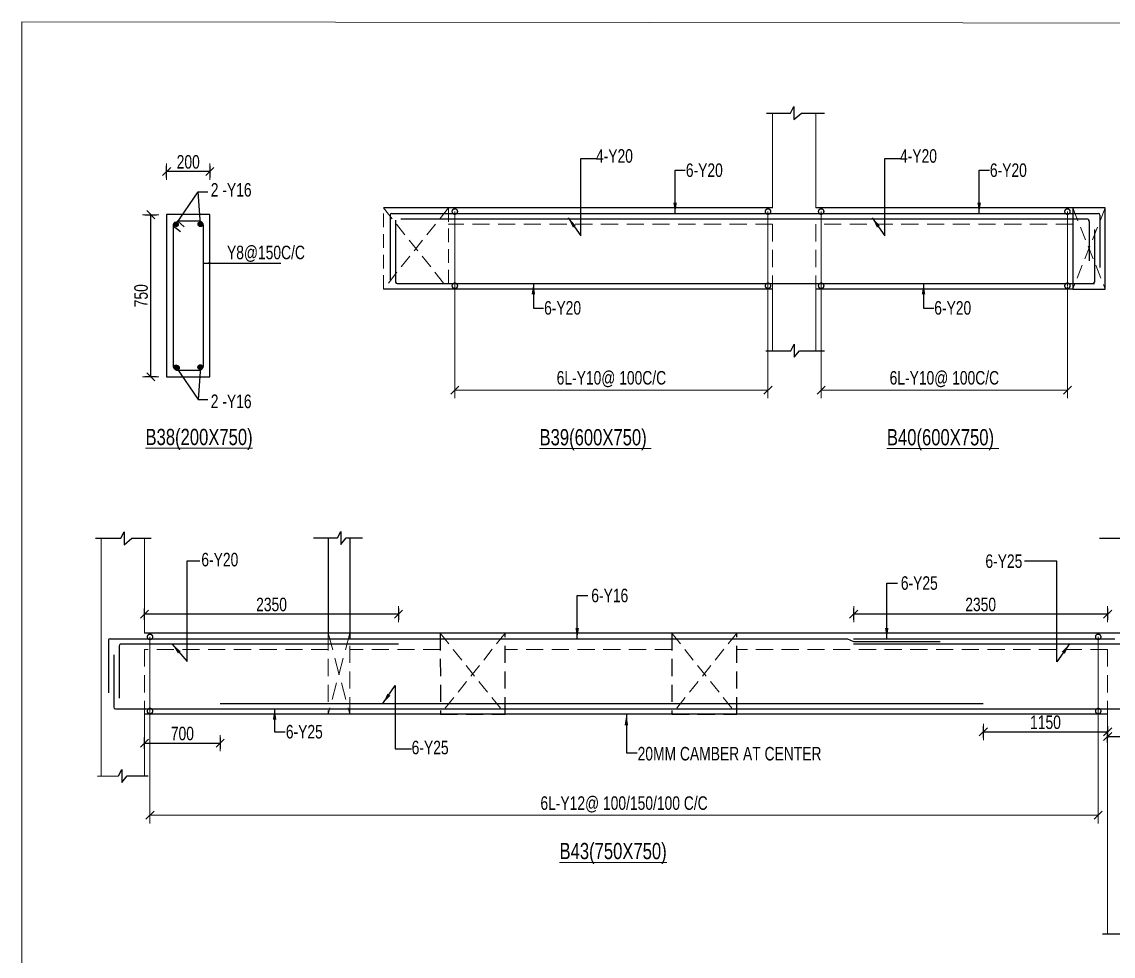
# Model space of a CAD drawing. Header units: millimetres. Extents: x 24879 to 98673, y 1890 to 33226.
# Drawn here: x 63838 to 73937, y 24579 to 33226 of the extents above; entities that cross this region are included whole.
import ezdxf

# ---------------------------------------------------------------- set-up
doc = ezdxf.new("R2010")
doc.units = ezdxf.units.MM
for name, pattern in [('CONTINOUS', [0]), ('CONTINU', [0]), ('HIDDEN', [9.525, 6.35, -3.175])]:
    doc.linetypes.add(name, pattern=pattern)
for name, color, linetype in [('-S-ARROW', 253, 'Continuous'), ('-S-DIM', 3, 'Continuous'), ('-S-MISC', 8, 'Continuous'), ('-STR-BEAM', 4, 'CONTINU'), ('-STR-REINF', 3, 'Continuous'), ('-STR-TEXT', 6, 'Continuous'), ('BEAM', 7, 'Continuous'), ('dim', 8, 'Continuous'), ('rein', 3, 'Continuous'), ('Text', 6, 'Continuous')]:
    doc.layers.add(name, color=color, linetype=linetype)
for name, color, linetype, lineweight in [('-S-STIRUP', 11, 'Continuous', 9), ('-STR-COLUMN', 5, 'HIDDEN', 13), ('-STR-RF-DIM', 252, 'CONTINOUS', 20), ('Elevation-1', 41, 'Continuous', 20), ('S-BEAM-IDEN', 2, 'Continuous', 9), ('SEC TEXT', 9, 'Continuous', 18), ('SLAB LINE', 254, 'HIDDEN', 20)]:
    doc.layers.add(name, color=color, linetype=linetype, lineweight=lineweight)
doc.styles.add('BEAM-LS', font='romans.shx', dxfattribs={"width": 0.8})
doc.styles.add('EL', font='swisscl.ttf')
doc.styles.add('SOBHA', font='swisscl.ttf')
doc.styles.add('sobha.sed', font='swisscl.ttf')
doc.dimstyles.new('S-25', dxfattribs={"dimscale": 25, "dimtxt": 2.5, "dimasz": 1.5, "dimexe": 0.25, "dimexo": 0.5, "dimgap": 0.1, "dimtad": 0, "dimdec": 0, "dimrnd": 0.0005, "dimzin": 0, "dimdsep": 46, "dimtxsty": 'SOBHA', "dimblk": 'OBLIQUE', "dimcen": 0.09, "dimclrd": 8, "dimclre": 8, "dimclrt": 6, "dimadec": 0, "dimazin": 0, "dimtfac": 1, "dimtdec": 0, "dimtofl": 0, "dimtmove": 0, "dimatfit": 3, "dimfxl": 0.18, "dimtolj": 1, "dimtzin": 0, "dimlwd": -1, "dimlwe": -1, "dimarcsym": 0})
doc.dimstyles.new('S-25L', dxfattribs={"dimscale": 25, "dimtxt": 2.5, "dimasz": 2.5, "dimexe": 1.5, "dimexo": 1.5, "dimgap": 0.2, "dimtad": 0, "dimdec": 0, "dimrnd": 0.0005, "dimzin": 0, "dimdsep": 46, "dimtxsty": 'sobha.sed', "dimblk": 'OBLIQUE', "dimcen": 0.09, "dimdle": 1.5, "dimclrd": 8, "dimclre": 8, "dimclrt": 6, "dimadec": 0, "dimazin": 0, "dimtfac": 1, "dimtdec": 0, "dimtofl": 0, "dimtmove": 1, "dimatfit": 3, "dimfxl": 0.18, "dimtolj": 1, "dimtzin": 0, "dimlwd": -1, "dimlwe": -1, "dimarcsym": 0})
doc.dimstyles.new('S-50', dxfattribs={"dimscale": 50, "dimtxt": 2.5, "dimasz": 1.25, "dimexe": 1, "dimexo": 1, "dimgap": 0.5, "dimtad": 1, "dimdec": 0, "dimrnd": 0.0005, "dimzin": 0, "dimdsep": 46, "dimtxsty": 'EL', "dimblk": 'ARCHTICK', "dimcen": 0.09, "dimdle": 1.5, "dimclrd": 251, "dimclre": 251, "dimclrt": 6, "dimadec": 0, "dimazin": 0, "dimtfac": 1, "dimtdec": 0, "dimtofl": 0, "dimtmove": 0, "dimatfit": 3, "dimfxl": 2, "dimtolj": 1, "dimtzin": 0, "dimlwd": -1, "dimlwe": -1, "dimarcsym": 0})
doc.dimstyles.new('S-DIM50', dxfattribs={"dimscale": 50, "dimtxt": 2.5, "dimasz": 1.2, "dimexe": 1.5, "dimexo": 1, "dimgap": 0.5, "dimtad": 1, "dimdec": 0, "dimdsep": 46, "dimtxsty": 'sobha.sed', "dimblk": 'OBLIQUE', "dimcen": 0, "dimdle": 0.75, "dimclrd": 8, "dimclre": 8, "dimclrt": 6, "dimazin": 2, "dimtfac": 1, "dimtdec": 0, "dimtix": 1, "dimtmove": 2, "dimatfit": 3, "dimfxl": 1, "dimtolj": 1, "dimlwd": -1, "dimlwe": 9, "dimarcsym": 0})
doc.dimstyles.new('STIRUP', dxfattribs={"dimscale": 50, "dimtxt": 2.5, "dimasz": 2.2, "dimexe": 0, "dimexo": 0, "dimgap": 0.5, "dimtad": 0, "dimdec": 0, "dimzin": 0, "dimdsep": 46, "dimtxsty": 'BEAM-LS', "dimblk": 'DOTSMALL', "dimcen": 0.09, "dimclrd": 256, "dimclre": 256, "dimclrt": 256, "dimadec": 5, "dimazin": 0, "dimtfac": 1, "dimtdec": 0, "dimtofl": 0, "dimtmove": 0, "dimatfit": 3, "dimldrblk": 'DOTSMALL', "dimfxl": 0, "dimfxlon": 1, "dimtolj": 1, "dimtzin": 0, "dimlwd": -1, "dimlwe": -1, "dimarcsym": 0})

# ---------------------------------------------------------------- blocks, each defined once
blk = doc.blocks.new('_Oblique')
at = {"color": 0, "linetype": 'ByBlock', "lineweight": -2}
for p, q in [((-0.5, -0.5), (0.5, 0.5)), ((0, 0.71), (0, -0.71))]:
    blk.add_line(p, q, dxfattribs=at)
blk = doc.blocks.new('*D195')
at = {"layer": '-S-DIM', "color": 8, "linetype": 'Continuous', "lineweight": 9, "transparency": 16777216}
for p, q in [((65178, 31765), (65178, 31915)), ((65578, 31765), (65578, 31915))]:
    blk.add_line(p, q, dxfattribs=at)
at = {"layer": '-S-DIM', "color": 8, "linetype": 'Continuous', "transparency": 16777216}
blk.add_line((65579, 31840), (65177, 31840), dxfattribs=at)
at = {"layer": '-S-DIM', "color": 8, "transparency": 16777216, "xscale": 75, "yscale": 75, "zscale": 75, "rotation": 180}
blk.add_blockref('_Oblique', (65178, 31840), dxfattribs=at)
at = {"layer": '-S-DIM', "color": 8, "transparency": 16777216, "xscale": 75, "yscale": 75, "zscale": 75}
blk.add_blockref('_Oblique', (65578, 31840), dxfattribs=at)
at = {"layer": '-S-DIM', "color": 6, "transparency": 16777216, "insert": (65378, 31929), "char_height": 125, "attachment_point": 5, "style": 'sobha.sed'}
blk.add_mtext('\\A1;200', dxfattribs=at)
blk = doc.blocks.new('*D196')
at = {"layer": '-S-DIM', "color": 8, "linetype": 'Continuous', "lineweight": 9, "transparency": 16777216}
for p, q in [((65106, 31441), (64956, 31441)), ((65106, 29941), (64956, 29941))]:
    blk.add_line(p, q, dxfattribs=at)
at = {"layer": '-S-DIM', "color": 8, "linetype": 'Continuous', "transparency": 16777216}
blk.add_line((65031, 29941), (65031, 31442), dxfattribs=at)
at = {"layer": '-S-DIM', "color": 8, "transparency": 16777216, "xscale": 75, "yscale": 75, "zscale": 75}
for p, rotation in [((65031, 31441), 90), ((65031, 29941), 270)]:
    blk.add_blockref('_Oblique', p, dxfattribs=dict(at, rotation=rotation))
at = {"layer": '-S-DIM', "color": 6, "transparency": 16777216, "insert": (64942, 30691), "char_height": 125, "attachment_point": 5, "rotation": 90, "style": 'sobha.sed'}
blk.add_mtext('\\A1;750', dxfattribs=at)
blk = doc.blocks.new('_DotSmall')
at = {"color": 0, "linetype": 'ByBlock', "const_width": 0.5}
blk.add_lwpolyline([(-0.0625, 0, 1), (0.0625, 0, 1)], format="xyb", close=True, dxfattribs=at)
blk = doc.blocks.new('*D198')
at = {"layer": '-S-STIRUP', "ltscale": 100, "transparency": 16777216}
blk.add_line((70743, 30783), (70743, 31470), dxfattribs=at)
at = {"layer": '-S-STIRUP', "linetype": 'CONTINU', "ltscale": 100, "transparency": 16777216, "xscale": 100, "yscale": 100, "zscale": 100}
for p, rotation in [((70743, 31470), 90), ((70743, 30783), 270)]:
    blk.add_blockref('_DotSmall', p, dxfattribs=dict(at, rotation=rotation))
blk = doc.blocks.new('*D199')
at = {"layer": '-S-STIRUP', "ltscale": 100, "transparency": 16777216}
blk.add_line((67845, 30783), (67845, 31470), dxfattribs=at)
at = {"layer": '-S-STIRUP', "linetype": 'CONTINU', "ltscale": 100, "transparency": 16777216, "xscale": 100, "yscale": 100, "zscale": 100}
for p, rotation in [((67845, 31470), 90), ((67845, 30783), 270)]:
    blk.add_blockref('_DotSmall', p, dxfattribs=dict(at, rotation=rotation))
blk = doc.blocks.new('_ArchTick')
at = {"color": 0, "linetype": 'ByBlock', "const_width": 0.15}
blk.add_lwpolyline([(-0.5, -0.5), (0.5, 0.5)], dxfattribs=at)
blk = doc.blocks.new('*D200')
at = {"layer": '-STR-RF-DIM', "color": 8, "linetype": 'Continuous', "lineweight": 9, "transparency": 16777216}
for p, q in [((67845, 30803), (67845, 29743)), ((70743, 30819), (70743, 29743))]:
    blk.add_line(p, q, dxfattribs=at)
at = {"layer": '-STR-RF-DIM', "color": 8, "linetype": 'Continuous', "transparency": 16777216}
blk.add_line((67844, 29818), (70744, 29818), dxfattribs=at)
at = {"layer": '-STR-RF-DIM', "color": 8, "transparency": 16777216, "xscale": 75, "yscale": 75, "zscale": 75, "rotation": 180}
blk.add_blockref('_Oblique', (67845, 29818), dxfattribs=at)
at = {"layer": '-STR-RF-DIM', "color": 8, "transparency": 16777216, "xscale": 75, "yscale": 75, "zscale": 75}
blk.add_blockref('_Oblique', (70743, 29818), dxfattribs=at)
at = {"layer": '-STR-RF-DIM', "color": 6, "transparency": 16777216, "insert": (69294, 29919), "char_height": 125, "attachment_point": 5, "style": 'sobha.sed'}
blk.add_mtext('\\A1;6L-Y10@ 100C/C', dxfattribs=at)
blk = doc.blocks.new('*D201')
at = {"layer": '-S-STIRUP', "ltscale": 100, "transparency": 16777216}
blk.add_line((71235, 30783), (71235, 31470), dxfattribs=at)
at = {"layer": '-S-STIRUP', "linetype": 'CONTINU', "ltscale": 100, "transparency": 16777216, "xscale": 100, "yscale": 100, "zscale": 100}
for p, rotation in [((71235, 31470), 90), ((71235, 30783), 270)]:
    blk.add_blockref('_DotSmall', p, dxfattribs=dict(at, rotation=rotation))
blk = doc.blocks.new('*D202')
at = {"layer": '-STR-RF-DIM', "color": 8, "linetype": 'Continuous', "lineweight": 9, "transparency": 16777216}
for p, q in [((71235, 30864), (71235, 29743)), ((73514, 30777), (73514, 29743))]:
    blk.add_line(p, q, dxfattribs=at)
at = {"layer": '-STR-RF-DIM', "color": 8, "linetype": 'Continuous', "transparency": 16777216}
blk.add_line((71234, 29818), (73515, 29818), dxfattribs=at)
at = {"layer": '-STR-RF-DIM', "color": 8, "transparency": 16777216, "xscale": 75, "yscale": 75, "zscale": 75, "rotation": 180}
blk.add_blockref('_Oblique', (71235, 29818), dxfattribs=at)
at = {"layer": '-STR-RF-DIM', "color": 8, "transparency": 16777216, "xscale": 75, "yscale": 75, "zscale": 75}
blk.add_blockref('_Oblique', (73514, 29818), dxfattribs=at)
at = {"layer": '-STR-RF-DIM', "color": 6, "transparency": 16777216, "insert": (72375, 29919), "char_height": 125, "attachment_point": 5, "style": 'sobha.sed'}
blk.add_mtext('\\A1;6L-Y10@ 100C/C', dxfattribs=at)
blk = doc.blocks.new('*D203')
at = {"layer": '-S-STIRUP', "ltscale": 100, "transparency": 16777216}
blk.add_line((73514, 30783), (73514, 31470), dxfattribs=at)
at = {"layer": '-S-STIRUP', "linetype": 'CONTINU', "ltscale": 100, "transparency": 16777216, "xscale": 100, "yscale": 100, "zscale": 100}
for p, rotation in [((73514, 31470), 90), ((73514, 30783), 270)]:
    blk.add_blockref('_DotSmall', p, dxfattribs=dict(at, rotation=rotation))
blk = doc.blocks.new('*D233')
at = {"layer": '-S-STIRUP', "ltscale": 100, "transparency": 16777216}
blk.add_line((73799, 26847), (73799, 27534), dxfattribs=at)
at = {"layer": '-S-STIRUP', "linetype": 'CONTINU', "ltscale": 100, "transparency": 16777216, "xscale": 100, "yscale": 100, "zscale": 100}
for p, rotation in [((73799, 27534), 90), ((73799, 26847), 270)]:
    blk.add_blockref('_DotSmall', p, dxfattribs=dict(at, rotation=rotation))
blk = doc.blocks.new('*D234')
at = {"layer": '-S-STIRUP', "ltscale": 100, "transparency": 16777216}
blk.add_line((65024, 26847), (65024, 27534), dxfattribs=at)
at = {"layer": '-S-STIRUP', "linetype": 'CONTINU', "ltscale": 100, "transparency": 16777216, "xscale": 100, "yscale": 100, "zscale": 100}
for p, rotation in [((65024, 27534), 90), ((65024, 26847), 270)]:
    blk.add_blockref('_DotSmall', p, dxfattribs=dict(at, rotation=rotation))
blk = doc.blocks.new('*D235')
at = {"layer": '-STR-RF-DIM', "color": 8, "linetype": 'Continuous', "lineweight": 9, "transparency": 16777216}
for p, q in [((65024, 26928), (65024, 25808)), ((73799, 26883), (73799, 25808))]:
    blk.add_line(p, q, dxfattribs=at)
at = {"layer": '-STR-RF-DIM', "color": 8, "linetype": 'Continuous', "transparency": 16777216}
blk.add_line((65023, 25883), (73800, 25883), dxfattribs=at)
at = {"layer": '-STR-RF-DIM', "color": 8, "transparency": 16777216, "xscale": 75, "yscale": 75, "zscale": 75, "rotation": 180}
blk.add_blockref('_Oblique', (65024, 25883), dxfattribs=at)
at = {"layer": '-STR-RF-DIM', "color": 8, "transparency": 16777216, "xscale": 75, "yscale": 75, "zscale": 75}
blk.add_blockref('_Oblique', (73799, 25883), dxfattribs=at)
at = {"layer": '-STR-RF-DIM', "color": 6, "transparency": 16777216, "insert": (69411, 25983), "char_height": 125, "attachment_point": 5, "style": 'sobha.sed'}
blk.add_mtext('\\A1;6L-Y12@ 100/150/100 C/C', dxfattribs=at)
blk = doc.blocks.new('*D236')
at = {"layer": '-S-DIM', "color": 8, "linetype": 'Continuous', "lineweight": 9, "transparency": 16777216}
for p, q in [((71536, 27669), (71536, 27819)), ((73886, 27669), (73886, 27819))]:
    blk.add_line(p, q, dxfattribs=at)
at = {"layer": '-S-DIM', "color": 8, "linetype": 'Continuous', "transparency": 16777216}
blk.add_line((73886, 27744), (71535, 27744), dxfattribs=at)
at = {"layer": '-S-DIM', "color": 8, "transparency": 16777216, "xscale": 75, "yscale": 75, "zscale": 75, "rotation": 180}
blk.add_blockref('_Oblique', (71536, 27744), dxfattribs=at)
at = {"layer": '-S-DIM', "color": 8, "transparency": 16777216, "xscale": 75, "yscale": 75, "zscale": 75}
blk.add_blockref('_Oblique', (73886, 27744), dxfattribs=at)
at = {"layer": '-S-DIM', "color": 6, "transparency": 16777216, "insert": (72711, 27833), "char_height": 125, "attachment_point": 5, "style": 'sobha.sed'}
blk.add_mtext('\\A1;2350', dxfattribs=at)
blk = doc.blocks.new('*D237')
at = {"layer": '-S-DIM', "color": 8, "linetype": 'Continuous', "lineweight": 9, "transparency": 16777216}
for p, q in [((64974, 26625), (64974, 26475)), ((65674, 26625), (65674, 26475))]:
    blk.add_line(p, q, dxfattribs=at)
at = {"layer": '-S-DIM', "color": 8, "linetype": 'Continuous', "transparency": 16777216}
blk.add_line((64973, 26550), (65674, 26550), dxfattribs=at)
at = {"layer": '-S-DIM', "color": 8, "transparency": 16777216, "xscale": 75, "yscale": 75, "zscale": 75, "rotation": 180}
blk.add_blockref('_Oblique', (64974, 26550), dxfattribs=at)
at = {"layer": '-S-DIM', "color": 8, "transparency": 16777216, "xscale": 75, "yscale": 75, "zscale": 75}
blk.add_blockref('_Oblique', (65674, 26550), dxfattribs=at)
at = {"layer": '-S-DIM', "color": 6, "transparency": 16777216, "insert": (65324, 26639), "char_height": 125, "attachment_point": 5, "style": 'sobha.sed'}
blk.add_mtext('\\A1;700', dxfattribs=at)
blk = doc.blocks.new('*D238')
at = {"layer": '-S-DIM', "color": 8, "linetype": 'Continuous', "lineweight": 9, "transparency": 16777216}
for p, q in [((64974, 27669), (64974, 27819)), ((67324, 27669), (67324, 27819))]:
    blk.add_line(p, q, dxfattribs=at)
at = {"layer": '-S-DIM', "color": 8, "linetype": 'Continuous', "transparency": 16777216}
blk.add_line((67325, 27744), (64973, 27744), dxfattribs=at)
at = {"layer": '-S-DIM', "color": 8, "transparency": 16777216, "xscale": 75, "yscale": 75, "zscale": 75, "rotation": 180}
blk.add_blockref('_Oblique', (64974, 27744), dxfattribs=at)
at = {"layer": '-S-DIM', "color": 8, "transparency": 16777216, "xscale": 75, "yscale": 75, "zscale": 75}
blk.add_blockref('_Oblique', (67324, 27744), dxfattribs=at)
at = {"layer": '-S-DIM', "color": 6, "transparency": 16777216, "insert": (66149, 27833), "char_height": 125, "attachment_point": 5, "style": 'sobha.sed'}
blk.add_mtext('\\A1;2350', dxfattribs=at)
blk = doc.blocks.new('*D239')
at = {"layer": '-S-DIM', "color": 8, "linetype": 'Continuous', "lineweight": 9, "transparency": 16777216}
for p, q in [((72736, 26729), (72736, 26579)), ((73886, 26729), (73886, 26579))]:
    blk.add_line(p, q, dxfattribs=at)
at = {"layer": '-S-DIM', "color": 8, "linetype": 'Continuous', "transparency": 16777216}
blk.add_line((72735, 26654), (73886, 26654), dxfattribs=at)
at = {"layer": '-S-DIM', "color": 8, "transparency": 16777216, "xscale": 75, "yscale": 75, "zscale": 75, "rotation": 180}
blk.add_blockref('_Oblique', (72736, 26654), dxfattribs=at)
at = {"layer": '-S-DIM', "color": 8, "transparency": 16777216, "xscale": 75, "yscale": 75, "zscale": 75}
blk.add_blockref('_Oblique', (73886, 26654), dxfattribs=at)
at = {"layer": '-S-DIM', "color": 6, "transparency": 16777216, "insert": (73311, 26743), "char_height": 125, "attachment_point": 5, "style": 'sobha.sed'}
blk.add_mtext('\\A1;1150', dxfattribs=at)
blk = doc.blocks.new('*D339')
at = {"layer": '-S-DIM', "color": 8, "linetype": 'Continuous', "lineweight": 9, "transparency": 16777216}
for p, q in [((73886, 26686), (73886, 26536)), ((75186, 26686), (75186, 26536))]:
    blk.add_line(p, q, dxfattribs=at)
at = {"layer": '-S-DIM', "color": 8, "linetype": 'Continuous', "transparency": 16777216}
blk.add_line((73885, 26611), (75186, 26611), dxfattribs=at)
at = {"layer": '-S-DIM', "color": 8, "transparency": 16777216, "xscale": 75, "yscale": 75, "zscale": 75, "rotation": 180}
blk.add_blockref('_Oblique', (73886, 26611), dxfattribs=at)
at = {"layer": '-S-DIM', "color": 8, "transparency": 16777216, "xscale": 75, "yscale": 75, "zscale": 75}
blk.add_blockref('_Oblique', (75186, 26611), dxfattribs=at)
at = {"layer": '-S-DIM', "color": 6, "transparency": 16777216, "insert": (74536, 26700), "char_height": 125, "attachment_point": 5, "style": 'sobha.sed'}
blk.add_mtext('\\A1;1300', dxfattribs=at)

msp = doc.modelspace()

# ---------------------------------------------------------------- hatches: boundary and pattern name
at = {"layer": 'rein', "ltscale": 3000}
for points in [[(65285.2, 31350.6, -1), (65241.6, 31350.6, -1)], [(65513.1, 31352.3, -1), (65469.5, 31352.3, -1)], [(65295.3, 30024.5, -1), (65251.7, 30024.5, -1)], [(65511.1, 30030.4, -1), (65467.5, 30030.4, -1)]]:
    msp.add_hatch(color=256, dxfattribs=at).paths.add_polyline_path(points)

# ---------------------------------------------------------------- linework, layer by layer
at = {"layer": '-S-MISC', "linetype": 'ByBlock', "ltscale": 1000}
for points, elevation in [([(70728.6, 32382), (70950.4, 32382), (70981.3, 32441.6), (70981.3, 32321.5), (71051.6, 32382), (71267, 32382)], -178586.6), ([(70722.8, 30182.4), (70955.3, 30182.5), (70986.2, 30242.2), (70986.2, 30122), (71036, 30182.5), (71265.1, 30182.5)], -178586.6), ([(64520.8, 28446.3), (64754.4, 28446.3), (64785.2, 28506), (64785.2, 28385.8), (64855.6, 28446.3), (65036.4, 28446.3)], 0), ([(66537.8, 28450.3), (66759.8, 28450.4), (66790.7, 28510), (66790.7, 28389.9), (66840.5, 28450.4), (66991.2, 28450.4)], 0), ([(73811.8, 28446.3), (74036.4, 28446.3), (74067.3, 28506), (74067.3, 28385.8), (74137.6, 28446.3), (74356.9, 28446.3)], 0), ([(64538, 26245.4), (64732.1, 26246.3), (64763, 26306), (64763, 26185.8), (64812.8, 26246.3), (65006.9, 26246.3)], 0), ([(73837.5, 24784.2), (74096.2, 24785.4), (74127.1, 24845.1), (74127.1, 24724.9), (74177, 24785.4), (74366.1, 24785.4)], 0)]:
    msp.add_lwpolyline(points, dxfattribs=dict(at, elevation=elevation))
at = {"layer": '-STR-BEAM'}
for p, q in [((70785.2, 31503, -178586.6), (67185.4, 31503, -178586.6)), ((73563.8, 31503, -178586.6), (71185.2, 31503, -178586.6)), ((70785.2, 30753, -178586.6), (67185.4, 30753, -178586.6)), ((73563.8, 30753, -178586.6), (71185.2, 30753, -178586.6)), ((66673.8, 28450.2, 0), (66673.8, 27567.2, 0)), ((66873.8, 28450.4, 0), (66873.8, 27517.2, 0)), ((74285.7, 27567.2), (64973.7, 27567.2, 0)), ((73885.7, 26817.2, 0), (64973.7, 26817.2, 0))]:
    msp.add_line(p, q, dxfattribs=at)
at = {"layer": '-STR-BEAM', "elevation": -178586.6}
msp.add_lwpolyline([(73863.8, 31503), (73563.8, 31503), (73563.8, 30753), (73863.8, 30753), (73863.8, 31503)], dxfattribs=at)
at = {"layer": '-STR-BEAM', "linetype": 'HIDDEN', "ltscale": 25, "elevation": 0}
for points in [[(68310.7, 27567.4), (67710.7, 27567.2), (67711.3, 26817.1), (68311.3, 26817.3), (68310.7, 27567.4)], [(70453.3, 27567.4), (69853.3, 27567.2), (69853.9, 26817.1), (70453.9, 26817.3), (70453.3, 27567.4)]]:
    msp.add_lwpolyline(points, dxfattribs=at)
at = {"layer": '-STR-COLUMN', "linetype": 'Continuous', "ltscale": 10}
for p, q in [((70785.2, 31503, -178586.6), (70785.2, 32383, -178586.6)), ((71185.2, 31503, -178586.6), (71185.2, 32383, -178586.6)), ((70785.2, 30753, -178586.6), (70785.2, 30182.1, -178586.6)), ((71185.2, 30182.1, -178586.6), (71185.2, 30753, -178586.6)), ((64573.7, 28446.3, 0), (64573.7, 26246.3, 0)), ((64973.7, 28446.3, 0), (64973.7, 27567.2, 0)), ((64973.7, 26817.2, 0), (64973.7, 26246.3, 0)), ((73885.7, 26817.2, 0), (73885.7, 24784.4, 0))]:
    msp.add_line(p, q, dxfattribs=at)
at = {"layer": '-STR-REINF', "ltscale": 10}
for p, q in [((67246.8, 31438, -178586.6), (67246.8, 30838.8, -178586.6)), ((73813.8, 31438, -178586.6), (73813.8, 30952.3, -178586.6)), ((67296.8, 31389.6, -178586.6), (67296.8, 30818, -178586.6)), ((67346.8, 31403, -178586.6), (73691.5, 31403, -178586.6)), ((73716.5, 31378, -178586.6), (73716.5, 31015.4, -178586.6)), ((73763.8, 31303.7, -178586.6), (73763.8, 30818, -178586.6)), ((67311.8, 30803, -178586.6), (73763.9, 30803, -178586.6)), ((64639.4, 27502.2, 0), (64639.4, 27016.5, 0)), ((71479.7, 27517.2, 0), (71535.7, 27492.2, 0)), ((71535.7, 27517.2, 0), (73951.4, 27517.2, 0)), ((71535.7, 27492.2, 0), (72335.7, 27492.2, 0)), ((67323.9, 27466.7, 0), (64754.4, 27466.7, 0)), ((76336.1, 27466.7, 0), (71535.7, 27466.7, 0)), ((64689.4, 27367.9, 0), (64689.4, 26882.2, 0)), ((65673.7, 26917.1, 0), (72735.7, 26917.1, 0)), ((73598.3, 26867.2, 0), (73885.7, 26867.2, 0))]:
    msp.add_line(p, q, dxfattribs=at)
at = {"layer": '-STR-REINF', "ltscale": 10, "elevation": 0}
msp.add_lwpolyline([(64754.4, 27466.7, 0.4142136), (64739.4, 27451.7), (64739.4, 26966.1)], format="xyb", dxfattribs=at)
at = {"layer": '-STR-REINF', "ltscale": 10}
for points in [[(67261.8, 31453, -178586.6), (67941.6, 31453, -178586.6), (68133.9, 31453, -178586.6)], [(68133.9, 31453, -178586.6), (73235.2, 31453, -178586.6), (73799, 31453, -178586.6)], [(64654.4, 27517.2, 0), (71479.7, 27517.2, 0)], [(64704.4, 26867.2, 0), (75185.7, 26867.2, 0)]]:
    msp.add_polyline3d(points, dxfattribs=at)
for centre, radius, start, end in [((67261.8, 31438, -178586.6), 15, 90, 180), ((73798.8, 31438, -178586.6), 15, 0, 90), ((73691.5, 31378, -178586.6), 25, 0, 90), ((67311.8, 30818, -178586.6), 15, 180, 270), ((73748.8, 30818, -178586.6), 15, 270, 0), ((64654.4, 27502.2, 0), 15, 90, 180), ((64704.4, 26882.2, 0), 15, 180, 270)]:
    msp.add_arc(centre, radius, start, end, dxfattribs=at)
at = {"layer": 'BEAM', "ltscale": 0.05, "elevation": 178586.6}
msp.add_lwpolyline([(65178, 29941.5), (65578, 29941.5), (65578, 31441.5), (65178, 31441.5)], close=True, dxfattribs=at)
at = {"layer": 'Elevation-1', "color": 6, "ltscale": 20}
msp.add_lwpolyline([(63838.2, 33225.9), (98672.8, 33187.9), (98672.8, 5937.4), (63838.2, 5975.4)], close=True, dxfattribs=at)
at = {"layer": 'rein', "ltscale": 3000}
for p, q in [((65238, 31337.4, 178586.6), (65305.3, 31284.8, 178586.6)), ((65282.8, 31381.5, 178586.6), (65339.3, 31328.8, 178586.6))]:
    msp.add_line(p, q, dxfattribs=at)
at = {"layer": 'rein', "ltscale": 3000, "elevation": 178586.6}
msp.add_lwpolyline([(65278, 30001.5), (65478, 30001.5, 0.4142136), (65518, 30041.5), (65518, 31341.5, 0.4142136), (65478, 31381.5), (65278, 31381.5), (65238, 31341.5), (65238, 30041.5, 0.4142136)], format="xyb", close=True, dxfattribs=at)
at = {"layer": 'rein', "ltscale": 3000}
for centre in [(65263.4, 31350.6, 178586.6), (65491.3, 31352.3, 178586.6), (65273.5, 30024.5, 178586.6), (65489.3, 30030.4, 178586.6)]:
    msp.add_circle(centre, 21.8, dxfattribs=at)
at = {"layer": 'S-BEAM-IDEN', "color": 9, "linetype": 'HIDDEN', "ltscale": 20}
for p, q in [((67785.4, 31503, -178586.6), (67185.4, 30753, -178586.6)), ((67185.4, 31503, -178586.6), (67785.4, 30753, -178586.6)), ((73563.8, 31503, -178586.6), (73863.8, 30753, -178586.6)), ((73863.8, 31503, -178586.6), (73563.8, 30753, -178586.6)), ((67710.7, 27567.2, 0), (68311.3, 26817.3, 0)), ((68310.7, 27567.4, 0), (67711.3, 26817.2, 0)), ((69853.3, 27567.2, 0), (70453.9, 26817.3, 0)), ((70453.3, 27567.4, 0), (69853.9, 26817.2, 0))]:
    msp.add_line(p, q, dxfattribs=at)
at = {"layer": 'S-BEAM-IDEN', "color": 9, "linetype": 'HIDDEN', "ltscale": 20, "elevation": -178586.6}
msp.add_lwpolyline([(67185.4, 31503), (67785.4, 31503), (67785.4, 30753), (67185.4, 30753), (67185.4, 31503)], dxfattribs=at)
at = {"layer": 'SLAB LINE', "linetype": 'HIDDEN', "ltscale": 25}
for p, q in [((70785.2, 31353, -178586.6), (67783.9, 31353, -178586.6)), ((70785.2, 31353, -178586.6), (70785.2, 30753, -178586.6)), ((71185.2, 31353, -178586.6), (71185.2, 30753, -178586.6)), ((73563.9, 31353, -178586.6), (71185.2, 31353, -178586.6)), ((66673.8, 27567.2, 0), (66873.8, 26817.2, 0)), ((66873.8, 27567.2, 0), (66673.8, 26817.2, 0)), ((66673.8, 27417.2, 0), (64973.7, 27417.2, 0)), ((64973.7, 27417.2, 0), (64973.7, 26817.2, 0)), ((67710.8, 27417.2, 0), (66873.8, 27417.2, 0)), ((69853.5, 27417.2, 0), (68310.8, 27417.2, 0)), ((73885.7, 27417.2, 0), (70453.4, 27417.2, 0)), ((73885.7, 27417.2, 0), (73885.7, 26817.2, 0))]:
    msp.add_line(p, q, dxfattribs=at)
at = {"layer": 'SLAB LINE', "linetype": 'HIDDEN', "ltscale": 25, "elevation": 0}
msp.add_lwpolyline([(66673.8, 26817.2), (66873.8, 26817.2), (66873.8, 27567.2), (66673.8, 27567.2)], close=True, dxfattribs=at)

# ---------------------------------------------------------------- texts
at = {"layer": '-STR-TEXT', "color": 6, "char_height": 125, "attachment_point": 7, "style": 'SOBHA'}
for s, insert, width in [('\\A1;4-Y20', (69151.2, 31920.4, -178586.6), 355.259), ('\\A1;4-Y20', (71964.8, 31920.4, -178586.6), 355.259), ('\\A1;6-Y20', (68671.4, 30514.3, -178586.6), 281.386), ('\\A1;6-Y20', (72281.7, 30514.3, -178586.6), 281.386), ('\\A1;6-Y25', (66281.2, 26591.9, 0), 281.386), ('\\A1;6-Y25', (67445.6, 26445.5, 178586.6), 281.386), ('\\A1;20MM CAMBER AT CENTER', (69536.7, 26388.5, 0), 1906.966)]:
    msp.add_mtext(s, dxfattribs=dict(at, insert=insert, width=width))
at = {"layer": '-STR-TEXT', "color": 6, "char_height": 125, "style": 'SOBHA'}
for s, insert, attachment_point in [('\\A1;6-Y20', (69982.9, 31915.5, -178586.6), 1), ('\\A1;6-Y20', (72796.5, 31915.5, -178586.6), 1), ('\\A1;6-Y20', (65499.5, 28184.8, 178586.6), 7), ('\\A1;6-Y25', (73096.9, 28170.5, 178586.6), 9), ('\\A1;6-Y25', (71972.2, 28094.6, 0), 1), ('\\A1;6-Y16', (69108, 27979.7, 0), 1)]:
    msp.add_mtext(s, dxfattribs=dict(at, insert=insert, attachment_point=attachment_point))
at = {"layer": 'SEC TEXT', "color": 1, "linetype": 'ByBlock', "style": 'sobha.sed'}
for s, p in [('%%UB38(200X750)', (64982.6, 29309, 178586.6)), ('%%UB39(600X750) ', (68629, 29306.6, -178586.6)), ('%%UB40(600X750) ', (71843.5, 29306.6, -178586.6)), ('%%UB43(750X750)', (68814, 25476.9, 0))]:
    msp.add_text(s, height=150, rotation=359.98928, dxfattribs=at).set_placement(p)
at = {"layer": 'Text', "ltscale": 3000, "char_height": 125, "style": 'SOBHA'}
for s, insert, width, attachment_point in [('2 -Y16', (65775.3, 31733.4, 178586.6), 726.545, 2), ('Y8@150C/C', (66097.2, 31154, 178586.6), 826.545, 2), ('2 -Y16', (65775.3, 29649.5, 178586.6), 726.545, 8)]:
    msp.add_mtext(s, dxfattribs=dict(at, insert=insert, width=width, attachment_point=attachment_point))

# ---------------------------------------------------------------- dimensions: what is measured, and where the dimension line sits
at = {"layer": '-S-DIM'}
for base, p1, p2, override, picture, middle in [((65178, 31839.8, 178586.6), (65578, 31679.1, 178586.6), (65178, 31679.1, 178586.6), {"dimscale": 1, "dimtxt": 125, "dimasz": 75, "dimexe": 75, "dimexo": 0, "dimgap": 25, "dimlfac": 0.5, "dimblk1": 'Oblique', "dimblk2": 'Oblique', "dimsah": 1, "dimcen": 4.5, "dimfxl": 75, "dimfxlon": 1}, '*D195', (65378, 31928.8, 178586.6)), ((65673.7, 26549.8, 0), (64973.7, 26777.1, 0), (65673.7, 26917.1, 0), {"dimscale": 1, "dimtxt": 125, "dimasz": 75, "dimexe": 75, "dimexo": 0, "dimgap": 25, "dimblk1": 'Oblique', "dimblk2": 'Oblique', "dimsah": 1, "dimcen": 4.5, "dimfxl": 75, "dimfxlon": 1}, '*D237', (65323.7, 26638.8, 0)), ((73885.7, 26654.3, 0), (72735.7, 26917.1, 0), (73885.7, 26817.2, 0), {"dimscale": 1, "dimtxt": 125, "dimasz": 75, "dimexe": 75, "dimexo": 0, "dimgap": 25, "dimblk1": 'Oblique', "dimblk2": 'Oblique', "dimsah": 1, "dimcen": 4.5, "dimfxl": 75, "dimfxlon": 1}, '*D239', (73310.7, 26743.3, 0)), ((75185.7, 26611.3), (73885.7, 26817.2, 0), (75185.7, 26867.2, 0), {"dimscale": 1, "dimtxt": 125, "dimasz": 75, "dimexe": 75, "dimexo": 0, "dimgap": 25, "dimblk1": 'Oblique', "dimblk2": 'Oblique', "dimsah": 1, "dimcen": 4.5, "dimfxl": 75, "dimfxlon": 1}, '*D339', (74535.7, 26700.3))]:
    dim = msp.add_linear_dim(base=base, p1=p1, p2=p2, dimstyle='S-DIM50', override=override, dxfattribs=at)
    dim.commit()
    dim.dimension.update_dxf_attribs({"geometry": picture, "text_midpoint": middle})
for base, p1, p2, angle, override, picture, middle in [((65030.8, 31441.5, 178586.6), (65178, 29941.5, 178586.6), (65178, 31441.5, 178586.6), 90, {"dimscale": 1, "dimtxt": 125, "dimasz": 75, "dimexe": 75, "dimexo": 0, "dimgap": 25, "dimlfac": 0.5, "dimblk1": 'Oblique', "dimblk2": 'Oblique', "dimsah": 1, "dimcen": 4.5, "dimfxl": 75, "dimfxlon": 1}, '*D196', (64941.8, 30691.5, 178586.6)), ((64973.7, 27744.2, 0), (67323.9, 27466.7, 0), (64973.7, 27466.7, 0), 180, {"dimscale": 1, "dimtxt": 125, "dimasz": 75, "dimexe": 75, "dimexo": 0, "dimgap": 25, "dimblk1": 'Oblique', "dimblk2": 'Oblique', "dimsah": 1, "dimcen": 4.5, "dimfxl": 75, "dimfxlon": 1}, '*D238', (66148.8, 27833.3, 0)), ((71535.7, 27744.2, 0), (73885.7, 27567.2, 0), (71535.7, 27466.7, 0), 180, {"dimscale": 1, "dimtxt": 125, "dimasz": 75, "dimexe": 75, "dimexo": 0, "dimgap": 25, "dimblk1": 'Oblique', "dimblk2": 'Oblique', "dimsah": 1, "dimcen": 4.5, "dimfxl": 75, "dimfxlon": 1}, '*D236', (72710.7, 27833.3, 0))]:
    dim = msp.add_linear_dim(base=base, p1=p1, p2=p2, angle=angle, dimstyle='S-DIM50', override=override, dxfattribs=at)
    dim.commit()
    dim.dimension.update_dxf_attribs({"geometry": picture, "text_midpoint": middle})
at = {"layer": '-S-STIRUP', "linetype": 'CONTINU', "ltscale": 100}
for base, p1, p2, picture, middle in [((67844.8, 31470, 0), (67844.8, 30783.3, 0), (67844.8, 31470, 0), '*D199', (67844.8, 31126.7, 0)), ((70743.4, 31470, 0), (70743.4, 30783.3, 0), (70743.4, 31470, 0), '*D198', (70743.4, 31126.7, 0)), ((71235, 31470, 0), (71235, 30783.3, 0), (71235, 31470, 0), '*D201', (71235, 31126.7, 0)), ((73514, 31470, 0), (73514, 30783.3, 0), (73514, 31470, 0), '*D203', (73514, 31126.7, 0)), ((65023.6, 27534.2, 178586.6), (65023.6, 26847.5, 178586.6), (65023.6, 27534.2, 178586.6), '*D234', (65023.6, 27190.9, 178586.6))]:
    dim = msp.add_linear_dim(base=base, p1=p1, p2=p2, angle=90, text=' ', dimstyle='STIRUP', override={"dimasz": 2}, dxfattribs=at)
    dim.commit()
    dim.dimension.update_dxf_attribs({"geometry": picture, "text_midpoint": middle})
dim = msp.add_linear_dim(base=(73798.8, 27534.2, 0), p1=(73798.8, 26847.5, 0), p2=(73635.7, 27534.2, 0), angle=90, text=' ', dimstyle='STIRUP', override={"dimasz": 2}, dxfattribs=at)
dim.commit()
dim.dimension.update_dxf_attribs({"geometry": '*D233', "text_midpoint": (73798.8, 27190.9, 0), "dimtype": 160})
at = {"layer": '-STR-RF-DIM'}
for base, p1, p2, text, picture, middle in [((70743.3, 29818.5), (67844.8, 30803, 0), (70743.3, 30819, 0), '6L-Y10@ 100C/C', '*D200', (69294.1, 29918.6)), ((73514, 29818.5), (71235, 30864.3, 0), (73514, 30777, 0), '6L-Y10@ 100C/C', '*D202', (72374.5, 29918.6)), ((73798.8, 25882.7, 178586.6), (65023.6, 26928.5, 178586.6), (73798.8, 26883.2, 0), '6L-Y12@ 100/150/100 C/C', '*D235', (69411.2, 25982.8, 178586.6))]:
    dim = msp.add_linear_dim(base=base, p1=p1, p2=p2, text=text, dimstyle='S-DIM50', override={"dimscale": 1, "dimtxt": 125, "dimasz": 75, "dimexe": 75, "dimexo": 0, "dimgap": 25, "dimsah": 1, "dimcen": 4.5, "dimfxl": 75}, dxfattribs=at)
    dim.commit()
    dim.dimension.update_dxf_attribs({"geometry": picture, "text_midpoint": middle})

# ---------------------------------------------------------------- leaders
at = {"layer": '-S-ARROW', "annotation_type": 0, "has_hookline": 1, "hookline_direction": 1, "text_width": 355.3, "horizontal_direction": (-1, 0, 0)}
for points in [[(68894.3, 31413.2, 0), (69009.8, 31246.7, 0), (69009.8, 31962.2, 0), (69161.2, 31962.2, 0)], [(71707.9, 31413.2, 0), (71823.3, 31246.7, 0), (71823.3, 31962.2, 0), (71974.7, 31962.2, 0)]]:
    msp.add_leader(points, dimstyle='S-50', override={"dimasz": 2, "dimgap": 0.1, "dimtad": 0}, dxfattribs=at)
at = {"layer": '-S-ARROW', "annotation_type": 0, "has_hookline": 1, "hookline_direction": 1}
for points, text_width in [([(69883.6, 31453, -178586.6), (69883.6, 31853, -178586.6), (69977.9, 31853, -178586.6)], 354.1), ([(72697.1, 31453, -178586.6), (72697.1, 31853, -178586.6), (72791.5, 31853, -178586.6)], 354.1), ([(68572, 30803, -178586.6), (68572, 30576.8, -178586.6), (68666.4, 30576.8, -178586.6)], 354.1), ([(72182.4, 30803, -178586.6), (72182.4, 30576.8, -178586.6), (72276.7, 30576.8, -178586.6)], 354.1), ([(66177.2, 26867.2, 0), (66177.2, 26654.4, 0), (66276.2, 26654.4, 0)], 353.8), ([(69432.6, 26814.6, 0), (69432.6, 26459.5, 0), (69531.7, 26459.5, 0)], 1691.2)]:
    msp.add_leader(points, dimstyle='S-50', override={"dimasz": 2, "dimgap": 0.1, "dimtad": 0}, dxfattribs=dict(at, text_width=text_width))
at = {"layer": '-S-ARROW'}
for points in [[(65230.8, 27466.7, 0), (65367.3, 27305.8, 0), (65367.3, 28237.2, 0), (65485.3, 28237.2, 0)], [(73532.6, 27468.1, 0), (73417.1, 27301.7, 0), (73417.1, 28236, 0), (73115.7, 28236, 0)], [(71841.9, 27517.2, 0), (71841.9, 28032.1, 0), (71940.9, 28032.1, 0)], [(68977.6, 27517.2, 0), (68977.6, 27917.2, 0), (69076.7, 27917.2, 0)], [(67178.7, 26917, 178586.6), (67294.2, 27083.4, 178586.6), (67294.2, 26499.1, 178586.6), (67445.6, 26499.1, 178586.6)]]:
    msp.add_leader(points, dimstyle='S-50', override={"dimasz": 2, "dimgap": 0.1, "dimtad": 0}, dxfattribs=at)
at = {"layer": 'dim', "ltscale": 3000}
for points in [[(65263.4, 31350.6, 178586.6), (65469.2, 31652.4, 178586.6), (65557.9, 31652.4, 178586.6)], [(65491.3, 31352.3, 178586.6), (65469.2, 31652.4, 178586.6), (65557.9, 31652.4, 178586.6)], [(65263.4, 30032.3, 178586.6), (65469.2, 29730.5, 178586.6), (65557.9, 29730.5, 178586.6)], [(65491.3, 30030.6, 178586.6), (65469.2, 29730.5, 178586.6), (65557.9, 29730.5, 178586.6)]]:
    msp.add_leader(points, dimstyle='S-25', override={"dimasz": 1.5, "dimldrblk": 'DotBlank'}, dxfattribs=at)
at = {"layer": 'dim', "color": 8}
msp.add_leader([(65518, 30991.5, 69367.9), (66213.5, 30991.2, 69367.9), (66234.7, 30991.5, 69367.9)], dimstyle='S-25L', dxfattribs=at)

doc.saveas('drawing.dxf')
